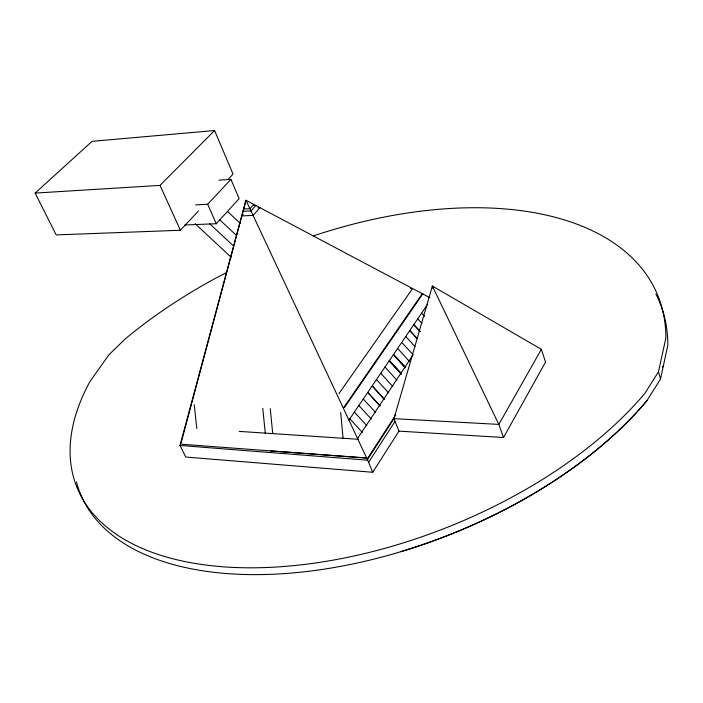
<?xml version="1.0" encoding="UTF-8"?>
<svg xmlns="http://www.w3.org/2000/svg" width="703" height="703" viewBox="0 0 703 703"><rect width="100%" height="100%" fill="white"/><g stroke="black" fill="none" stroke-linecap="round" stroke-linejoin="round"><path stroke-width="1.05" d="M401.387 551.486A327.027 174.485 -21.5 0 0 646.988 400.569L660.53 378.996L667.85 345.085A342.994 191.62 -23.2 0 0 655.881 294.021M226.19 272.676A343.934 190.645 -23.2 0 0 125.354 338.828L108.921 354.751L89.843 381.738A328.319 173.738 -21.5 0 0 242.597 567.734A328.319 173.738 -21.5 0 0 644.897 393.329L658.483 371.782L665.882 337.994A343.934 190.645 -23.2 0 0 313.134 235.988M180.267 445.974L245.98 200.25L429.902 297.756M180.003 445.456L245.98 200.25L367.687 460.193L180.003 445.456L185.75 457.047L372.739 472.275L398.961 431.124L393.961 418.637L432.363 286.024L541.354 349.329L545.554 362.08L503.515 437.512L398.961 431.124M541.354 349.329L498.84 424.419L503.515 437.512M662.507 367.238L663.36 365.885M368.6 462.381L395.051 421.352M395.648 415.06L367.739 458.18L182.095 444.278M379.954 405.965L367.801 392.327L389.163 360.903L400.815 373.337L379.778 405.016L380.086 405.772M401.308 373.785L401.018 373.038L413.171 354.734L401.703 342.44M348.934 420.086L367.669 392.52L379.646 405.218L357.546 438.487L357.871 439.252M427.626 304.302L389.234 360.788L401.176 373.978M422.275 293.713L343.899 407.301L344.575 407.336L422.986 293.608M338.951 393.61L412.635 288.485L410.438 288.502M259.961 207.657L253.098 215.417L241.77 215.909L243.159 214.362M253.801 204.397L249.943 208.712L243.625 209.011M184.687 224.995L216.234 223.73L239.143 198.624L230.944 179.388L218.905 180.135M195.68 204.854L207.675 204.248L230.944 179.388M227.93 179.59L233.062 174.116L214.573 130.538L92.04 141.347L35.15 193.088L56.187 234.907L180.39 230.259L198.387 211.076M35.15 193.088L160.02 185.39L214.573 130.538M400.763 551.697L401.378 551.46M253.862 205.575L255.857 205.478L250.989 210.944L243.01 211.304M257.922 207.754L259.969 207.657M239.187 431.396L358.302 439.278M270.602 450.904L366.641 457.961M195.118 223.659L231.146 257.263M227.658 211.585L240.408 223.519M219.846 219.907L236.586 235.549M209.775 223.835L233.642 246.112M354.356 412.107L366.852 425.702M349.83 418.76L362.361 432.468M363.275 398.988L375.63 412.485M358.838 405.508L371.263 419.058M380.754 373.267L392.836 386.553M376.492 379.541L388.636 392.88M393.539 354.461L405.385 367.643M393.504 354.505L405.095 366.896M393.381 354.699L405.253 367.836M389.365 360.604L401.018 373.038M384.98 367.054L396.984 380.297M397.643 348.424L409.454 361.509M409.84 330.48L416.949 338.257M409.717 330.656L416.879 338.363M405.728 336.517L415.034 346.517M421.615 313.151L424.594 316.368M417.731 318.854L421.941 323.398M413.821 324.619L420.253 331.544M413.786 324.663L420.174 331.667M196.831 428.593L194.23 404.743M265.259 433.127L262.773 408.338M160.02 185.39L180.39 230.259M272.729 433.619L270.251 408.724M207.675 204.248L216.234 223.73M343.055 438.268L340.683 412.424M372.739 472.275L367.441 459.621L393.961 418.637L498.84 424.419L432.363 286.024L432.644 288.168M384.365 399.322L372.186 385.877L384.304 399.401M400.815 373.337L401.105 374.084M658.483 371.782L660.53 378.996M647.024 400.587A327.457 174.669 -21.5 0 1 318.925 569.922A327.457 174.669 -21.5 0 1 76.469 481.95"/></g></svg>
